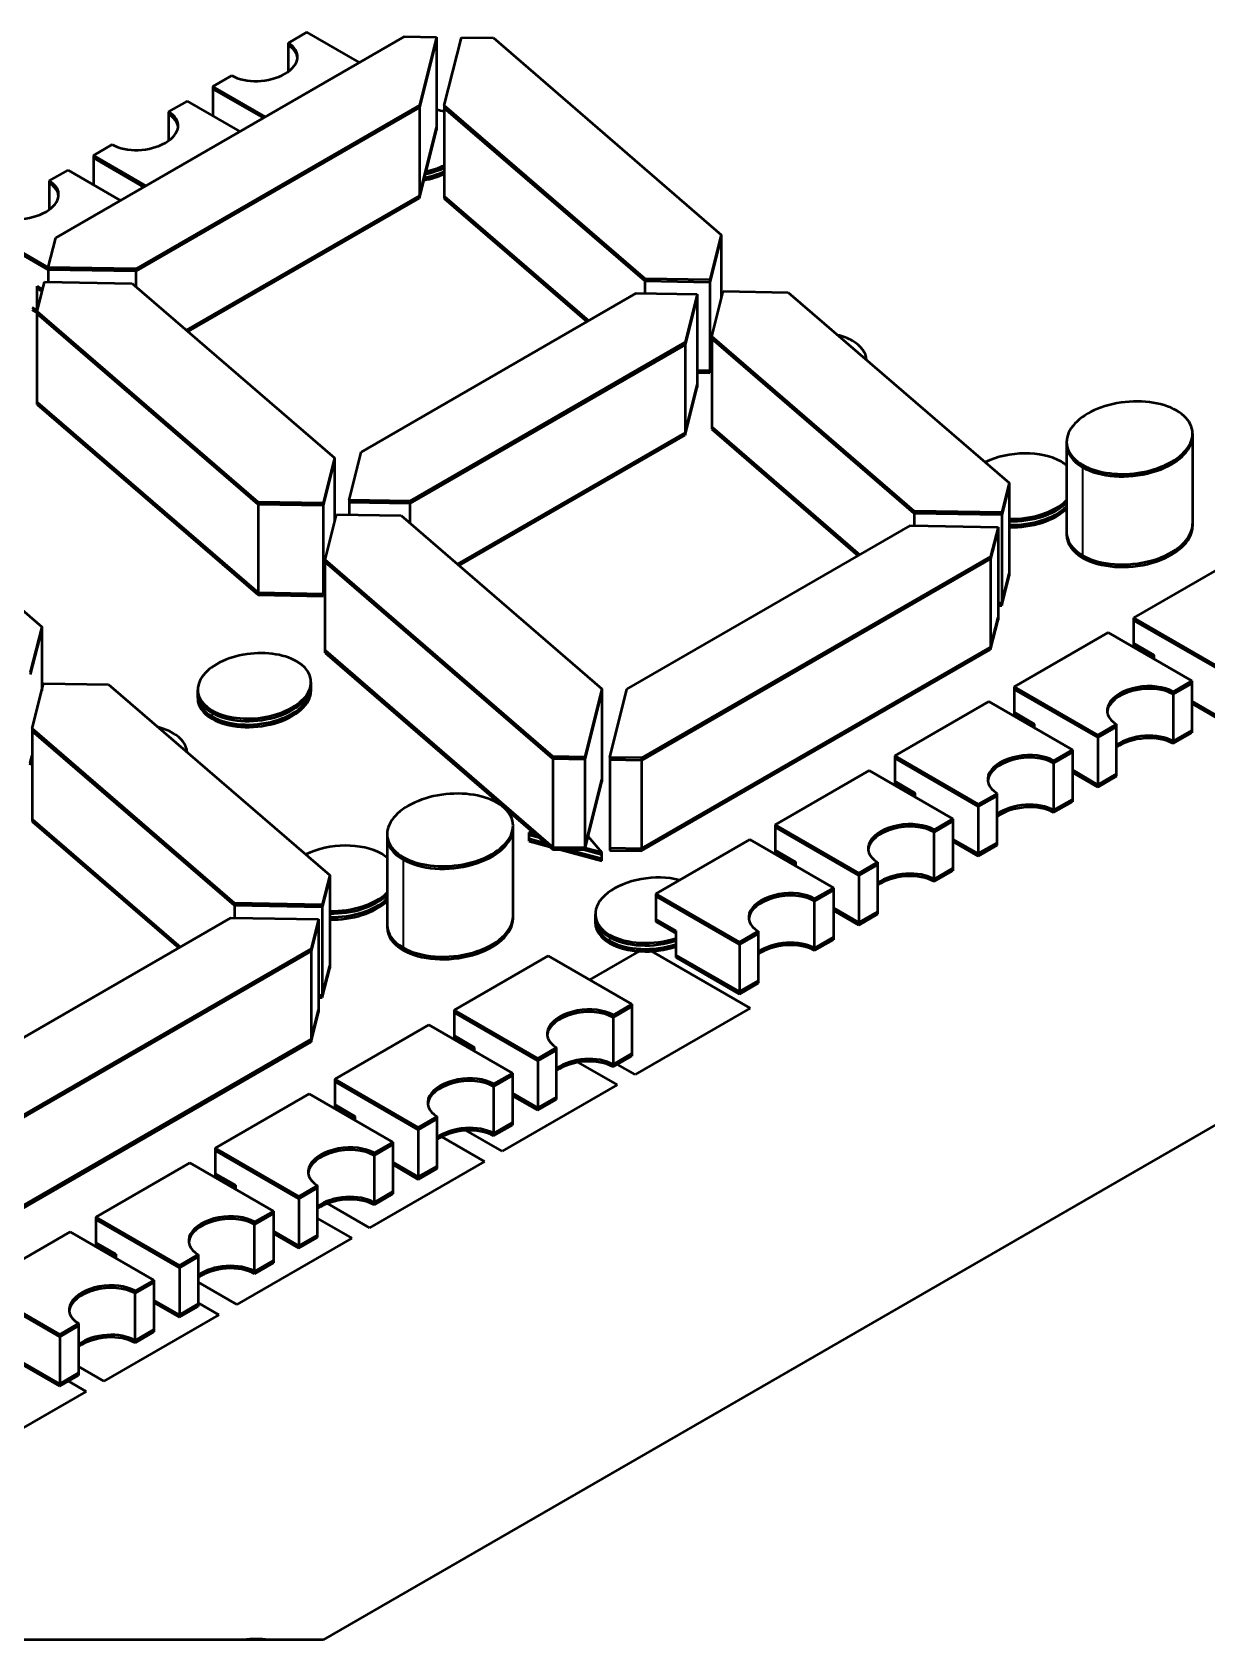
# Model space of a CAD drawing. Header units: inches. Extents: x -24.6 to 49, y -43 to 20.8.
# Drawn here: x 18.048 to 19.925, y 10.127 to 12.696 of the extents above; entities that cross this region are included whole.
import ezdxf

# ---------------------------------------------------------------- set-up
doc = ezdxf.new("R2010")
doc.units = ezdxf.units.IN
doc.header["$MEASUREMENT"] = 0
doc.layers.add('Visible (ANSI)', color=7, linetype='Continuous', lineweight=50)
doc.layers.add('Visible Narrow (ANSI)', color=7, linetype='Continuous', lineweight=35)

msp = doc.modelspace()

# ---------------------------------------------------------------- linework, layer by layer
at = {"layer": 'Visible (ANSI)'}
for p, q in [((18.4569, 12.6787), (18.487, 12.6961)), ((18.571, 12.6476), (18.487, 12.6961)), ((18.0855, 12.3673), (18.6431, 12.6892)), ((18.4569, 12.6787), (18.4569, 12.6328)), ((18.4569, 12.6749), (18.4569, 12.6328)), ((18.6431, 12.6892), (18.6941, 12.6883)), ((18.6941, 12.6883), (18.6666, 12.5793)), ((18.6941, 12.6845), (18.6666, 12.5755)), ((18.6941, 12.6883), (18.6941, 12.5437)), ((18.6941, 12.6845), (18.6941, 12.5398)), ((18.7064, 12.5787), (18.7339, 12.6877)), ((18.7339, 12.6877), (18.785, 12.6868)), ((18.785, 12.6868), (19.1489, 12.3723)), ((18.3367, 12.6093), (18.3667, 12.6267)), ((18.4207, 12.5608), (18.3367, 12.6093)), ((18.3367, 12.6093), (18.3367, 12.5624)), ((18.4174, 12.5589), (18.3367, 12.6054)), ((18.3367, 12.6054), (18.3367, 12.5624)), ((18.6666, 12.5793), (18.2135, 12.3178)), ((18.6666, 12.5755), (18.2135, 12.3139)), ((18.266, 12.5685), (18.2961, 12.5859)), ((18.266, 12.5685), (18.266, 12.5225)), ((18.266, 12.5646), (18.266, 12.5225)), ((18.3801, 12.5373), (18.2961, 12.5859)), ((18.6666, 12.5793), (18.6666, 12.4347)), ((18.6666, 12.5755), (18.6666, 12.4308)), ((19.0272, 12.3018), (18.7064, 12.5787)), ((18.7064, 12.5787), (18.7064, 12.434)), ((19.0272, 12.298), (18.7064, 12.5748)), ((18.7064, 12.5748), (18.7064, 12.4302)), ((18.6666, 12.4347), (18.6941, 12.5437)), ((18.6666, 12.4308), (18.6941, 12.5398)), ((18.1458, 12.4991), (18.1758, 12.5164)), ((18.2298, 12.4506), (18.1458, 12.4991)), ((18.1458, 12.4991), (18.1458, 12.4522)), ((18.2264, 12.4486), (18.1458, 12.4952)), ((18.1458, 12.4952), (18.1458, 12.4522)), ((18.0751, 12.4583), (18.1052, 12.4756)), ((18.1892, 12.4271), (18.1052, 12.4756)), ((18.0751, 12.4583), (18.0751, 12.4123)), ((18.0751, 12.4544), (18.0751, 12.4123)), ((18.2944, 12.2198), (18.6666, 12.4347)), ((18.2971, 12.2175), (18.6666, 12.4308)), ((18.7064, 12.434), (18.9372, 12.2349)), ((18.7064, 12.4302), (18.9345, 12.2333)), ((18.0736, 12.3202), (17.9548, 12.3888)), ((18.0736, 12.3164), (17.9548, 12.385)), ((18.0736, 12.3201), (18.0855, 12.3673)), ((19.1489, 12.3723), (19.1307, 12.3001)), ((19.1489, 12.3685), (19.1307, 12.2962)), ((19.1489, 12.3723), (19.1489, 12.2705)), ((19.1489, 12.3685), (19.1489, 12.2705)), ((18.2135, 12.3178), (18.0736, 12.3201)), ((18.0736, 12.3201), (18.0736, 12.2968)), ((18.2135, 12.3139), (18.0736, 12.3162)), ((18.0736, 12.3162), (18.0736, 12.2968)), ((18.2135, 12.3178), (18.2135, 12.2895)), ((18.2135, 12.3139), (18.2135, 12.2895)), ((18.0557, 12.2515), (18.0557, 12.2901)), ((18.0557, 12.2901), (18.0647, 12.2849)), ((18.0557, 12.2477), (18.0557, 12.2862)), ((18.0557, 12.2862), (18.0639, 12.2815)), ((18.0559, 12.2497), (18.0678, 12.2969)), ((18.0678, 12.2969), (18.2077, 12.2945)), ((18.2077, 12.2945), (18.5312, 12.0156)), ((19.0272, 12.2785), (19.0272, 12.3018)), ((19.1307, 12.3001), (19.0272, 12.3018)), ((19.0272, 12.2785), (19.0272, 12.298)), ((19.1307, 12.2962), (19.0272, 12.298)), ((19.1307, 12.3001), (19.1307, 12.1555)), ((19.1307, 12.2962), (19.1307, 12.1516)), ((19.1337, 12.2099), (19.1518, 12.2819)), ((19.1518, 12.2819), (19.2557, 12.2802)), ((18.0479, 12.256), (18.0557, 12.2515)), ((18.5735, 12.0249), (19.0132, 12.2787)), ((19.0132, 12.2787), (19.1107, 12.2771)), ((19.1107, 12.2771), (19.0913, 12.2004)), ((19.1107, 12.2733), (19.0913, 12.1965)), ((19.1107, 12.2771), (19.1107, 12.1325)), ((19.1107, 12.2733), (19.1107, 12.1286)), ((19.2557, 12.2802), (19.609, 11.9756)), ((18.0479, 12.2522), (18.0557, 12.2477)), ((18.0564, 12.2519), (18.0557, 12.2515)), ((18.0559, 12.2477), (18.0557, 12.2477)), ((18.0559, 12.105), (18.0559, 12.2497)), ((18.4091, 11.9451), (18.0559, 12.2497)), ((18.0559, 12.1012), (18.0559, 12.2458)), ((18.4091, 11.9413), (18.0559, 12.2458)), ((19.4572, 11.9308), (19.1337, 12.2099)), ((19.1337, 12.2099), (19.1337, 12.0653)), ((19.4572, 11.9269), (19.1337, 12.2061)), ((19.1337, 12.2061), (19.1337, 12.0614)), ((19.0913, 12.2004), (18.6516, 11.9465)), ((19.0913, 12.1965), (18.6516, 11.9427)), ((19.0913, 12.2004), (19.0913, 12.0557)), ((19.0913, 12.1965), (19.0913, 12.0519)), ((19.1107, 12.1558), (19.1307, 12.1555)), ((19.1307, 12.1555), (19.1337, 12.1672)), ((19.1307, 12.1516), (19.1337, 12.1633)), ((19.0913, 12.0557), (19.1107, 12.1325)), ((19.0913, 12.0519), (19.1107, 12.1286)), ((19.1107, 12.1519), (19.1307, 12.1516)), ((18.0559, 12.105), (18.4091, 11.8005)), ((18.0559, 12.1012), (18.4091, 11.7966)), ((17.6993, 12.06), (18.0632, 11.7455)), ((18.7276, 11.8458), (19.0913, 12.0557)), ((18.7303, 11.8435), (19.0913, 12.0519)), ((19.1337, 12.0653), (19.3705, 11.8609)), ((19.1337, 12.0614), (19.3678, 11.8593)), ((19.902, 12.0547), (19.902, 11.9101)), ((19.902, 12.0509), (19.902, 11.9062)), ((18.5542, 11.9482), (18.5735, 12.0249)), ((19.7008, 12.0411), (19.7008, 11.8965)), ((19.7008, 12.0373), (19.7008, 11.8926)), ((18.5312, 12.0156), (18.513, 11.9434)), ((18.5312, 12.0118), (18.513, 11.9395)), ((18.5312, 12.0156), (18.5312, 11.9137)), ((18.5312, 12.0118), (18.5312, 11.9137)), ((19.609, 11.9756), (19.5976, 11.9303)), ((19.609, 11.9756), (19.609, 11.831)), ((18.6516, 11.9465), (18.5542, 11.9482)), ((18.5542, 11.9482), (18.5542, 11.9248)), ((19.609, 11.9718), (19.5976, 11.9264)), ((19.609, 11.9718), (19.609, 11.8271)), ((18.513, 11.9434), (18.4091, 11.9451)), ((18.4091, 11.9451), (18.4091, 11.8005)), ((18.513, 11.9395), (18.4091, 11.9413)), ((18.4091, 11.9413), (18.4091, 11.7966)), ((18.513, 11.9434), (18.513, 11.7987)), ((18.513, 11.9395), (18.513, 11.7949)), ((18.5159, 11.8529), (18.5341, 11.9252)), ((18.5341, 11.9252), (18.6376, 11.9235)), ((18.6516, 11.9427), (18.5542, 11.9443)), ((18.5542, 11.9443), (18.5542, 11.9248)), ((18.6376, 11.9235), (18.9584, 11.6466)), ((18.6516, 11.9465), (18.6516, 11.9114)), ((18.6516, 11.9427), (18.6516, 11.9114)), ((19.5971, 11.9284), (19.4572, 11.9308)), ((19.4572, 11.9308), (19.4572, 11.9074)), ((19.5971, 11.9246), (19.4572, 11.9269)), ((19.4572, 11.9269), (19.4572, 11.9074)), ((19.5976, 11.9303), (19.5971, 11.9284)), ((19.5971, 11.9284), (19.5971, 11.7838)), ((19.5976, 11.9264), (19.5971, 11.9246)), ((19.5971, 11.9246), (19.5971, 11.7799)), ((18.9982, 11.6459), (19.4513, 11.9075)), ((19.4513, 11.9075), (19.5912, 11.9052)), ((19.5912, 11.9052), (19.5794, 11.858)), ((19.5912, 11.9013), (19.5794, 11.8542)), ((19.5912, 11.9052), (19.5912, 11.7606)), ((19.5912, 11.9013), (19.5912, 11.7567)), ((18.5159, 11.7083), (18.5159, 11.8529)), ((18.8799, 11.5385), (18.5159, 11.8529)), ((18.5159, 11.7044), (18.5159, 11.8491)), ((18.8799, 11.5346), (18.5159, 11.8491)), ((19.5794, 11.858), (19.0218, 11.5361)), ((19.5794, 11.8542), (19.0218, 11.5323)), ((19.5794, 11.858), (19.5794, 11.7134)), ((19.5794, 11.8542), (19.5794, 11.7095)), ((19.9582, 11.8467), (19.8079, 11.7599)), ((19.5976, 11.7856), (19.609, 11.831)), ((19.5976, 11.7817), (19.609, 11.8271)), ((18.4091, 11.8005), (18.513, 11.7987)), ((18.4091, 11.7966), (18.513, 11.7949)), ((18.513, 11.7987), (18.5159, 11.8102)), ((18.513, 11.7949), (18.5159, 11.8063)), ((19.5912, 11.7839), (19.5971, 11.7838)), ((19.5912, 11.78), (19.5971, 11.7799)), ((19.5971, 11.7838), (19.5976, 11.7856)), ((19.5971, 11.7799), (19.5976, 11.7817)), ((18.0632, 11.7455), (18.045, 11.6733)), ((18.0632, 11.7455), (18.0632, 11.6436)), ((19.5794, 11.7134), (19.5912, 11.7606)), ((19.5794, 11.7095), (19.5912, 11.7567)), ((19.8079, 11.7599), (19.9415, 11.6827)), ((19.8079, 11.7599), (19.8079, 11.7194)), ((19.8079, 11.756), (19.9415, 11.6789)), ((19.8079, 11.756), (19.8079, 11.7155)), ((18.0632, 11.7416), (18.045, 11.6694)), ((18.0632, 11.7416), (18.0632, 11.6436)), ((19.7673, 11.7364), (19.617, 11.6497)), ((19.7673, 11.7364), (19.9009, 11.6593)), ((19.8406, 11.7005), (19.8079, 11.7194)), ((18.5159, 11.7083), (18.8799, 11.3938)), ((18.5159, 11.7044), (18.8799, 11.39)), ((19.0218, 11.3915), (19.5794, 11.7134)), ((19.0218, 11.3876), (19.5794, 11.7095)), ((19.8406, 11.6966), (19.8079, 11.7155)), ((19.8406, 11.6941), (19.8406, 11.7005)), ((19.8406, 11.6941), (19.8406, 11.6966)), ((18.048, 11.5831), (18.0661, 11.6551)), ((18.0661, 11.6551), (18.17, 11.6533)), ((18.17, 11.6533), (18.5233, 11.3488)), ((18.3125, 11.6355), (18.3125, 11.6451)), ((18.3125, 11.6316), (18.3125, 11.6413)), ((18.4935, 11.6478), (18.4935, 11.6574)), ((18.4935, 11.6439), (18.4935, 11.6535)), ((18.9584, 11.6466), (18.9309, 11.5376)), ((18.9584, 11.6427), (18.9309, 11.5338)), ((18.9584, 11.6466), (18.9584, 11.5019)), ((18.9584, 11.6427), (18.9584, 11.4981)), ((18.9707, 11.537), (18.9982, 11.6459)), ((19.617, 11.6497), (19.7506, 11.5725)), ((19.617, 11.6497), (19.617, 11.6091)), ((19.617, 11.6458), (19.7506, 11.5686)), ((19.617, 11.6458), (19.617, 11.6053)), ((19.9009, 11.6593), (19.8709, 11.6419)), ((19.9009, 11.6554), (19.8709, 11.6381)), ((19.8709, 11.6419), (19.8709, 11.5629)), ((19.9009, 11.6593), (19.9009, 11.5802)), ((19.9009, 11.6554), (19.9009, 11.5764)), ((21.1018, 11.6215), (18.5128, 10.1268)), ((19.5764, 11.6262), (19.4261, 11.5394)), ((19.5764, 11.6262), (19.71, 11.5491)), ((19.8709, 11.6381), (19.8709, 11.559)), ((19.9415, 11.6037), (19.9009, 11.6271)), ((19.9415, 11.5998), (19.9009, 11.6232)), ((19.6497, 11.5902), (19.617, 11.6091)), ((19.6497, 11.5864), (19.617, 11.6053)), ((19.6497, 11.5839), (19.6497, 11.5902)), ((19.7807, 11.5899), (19.7506, 11.5725)), ((19.7807, 11.5108), (19.7807, 11.5899)), ((18.3714, 11.3039), (18.048, 11.5831)), ((18.048, 11.5831), (18.048, 11.4384)), ((18.3714, 11.3001), (18.048, 11.5792)), ((18.048, 11.5792), (18.048, 11.4346)), ((19.6497, 11.5839), (19.6497, 11.5864)), ((19.7807, 11.586), (19.7506, 11.5686)), ((19.7506, 11.5725), (19.7506, 11.4934)), ((19.7506, 11.5686), (19.7506, 11.4896)), ((19.7807, 11.5069), (19.7807, 11.586)), ((19.8709, 11.5629), (19.9009, 11.5802)), ((19.8709, 11.559), (19.9009, 11.5764)), ((18.045, 11.5286), (18.048, 11.5403)), ((18.045, 11.5248), (18.048, 11.5365)), ((18.9309, 11.5376), (18.8799, 11.5385)), ((18.8799, 11.5385), (18.8799, 11.3938)), ((18.9309, 11.5376), (18.9309, 11.393)), ((19.0218, 11.5361), (18.9707, 11.537)), ((18.9707, 11.537), (18.9707, 11.3923)), ((19.4261, 11.5394), (19.5597, 11.4623)), ((19.4261, 11.5394), (19.4261, 11.4989)), ((19.71, 11.5491), (19.68, 11.5317)), ((19.71, 11.5452), (19.68, 11.5279)), ((19.71, 11.5491), (19.71, 11.47)), ((19.71, 11.5452), (19.71, 11.4661)), ((18.9309, 11.5338), (18.8799, 11.5346)), ((18.8799, 11.5346), (18.8799, 11.39)), ((18.9309, 11.5338), (18.9309, 11.3891)), ((19.0218, 11.5323), (18.9707, 11.5331)), ((18.9707, 11.5331), (18.9707, 11.3885)), ((19.0218, 11.5361), (19.0218, 11.3915)), ((19.0218, 11.5323), (19.0218, 11.3876)), ((19.3855, 11.516), (19.2351, 11.4292)), ((19.3855, 11.516), (19.5191, 11.4388)), ((19.4261, 11.5356), (19.5597, 11.4584)), ((19.4261, 11.5356), (19.4261, 11.4951)), ((19.68, 11.5317), (19.68, 11.4526)), ((19.68, 11.5279), (19.68, 11.4488)), ((19.7506, 11.4934), (19.71, 11.5169)), ((19.7506, 11.4896), (19.71, 11.513)), ((19.7506, 11.4934), (19.7807, 11.5108)), ((18.9309, 11.393), (18.9584, 11.5019)), ((18.9309, 11.3891), (18.9584, 11.4981)), ((19.4588, 11.48), (19.4261, 11.4989)), ((19.4588, 11.4762), (19.4261, 11.4951)), ((19.7506, 11.4896), (19.7807, 11.5069)), ((19.4588, 11.4737), (19.4588, 11.48)), ((19.4588, 11.4737), (19.4588, 11.4762)), ((19.5898, 11.4796), (19.5597, 11.4623)), ((19.5898, 11.4758), (19.5597, 11.4584)), ((19.5597, 11.4623), (19.5597, 11.3832)), ((19.5898, 11.4006), (19.5898, 11.4796)), ((19.5898, 11.3967), (19.5898, 11.4758)), ((19.68, 11.4526), (19.71, 11.47)), ((19.68, 11.4488), (19.71, 11.4661)), ((18.048, 11.4384), (18.2848, 11.234)), ((18.048, 11.4346), (18.2821, 11.2325)), ((19.5191, 11.4388), (19.489, 11.4215)), ((19.5191, 11.435), (19.489, 11.4176)), ((19.5191, 11.4388), (19.5191, 11.3598)), ((19.5191, 11.435), (19.5191, 11.3559)), ((19.5597, 11.4584), (19.5597, 11.3793)), ((18.6151, 11.4143), (18.6151, 11.2696)), ((18.6151, 11.4104), (18.6151, 11.2658)), ((18.8162, 11.4279), (18.8162, 11.2832)), ((18.8162, 11.424), (18.8162, 11.2794)), ((18.8419, 11.4168), (18.846, 11.4192)), ((18.8419, 11.4072), (18.8419, 11.4168)), ((18.852, 11.414), (18.8419, 11.4168)), ((18.8419, 11.4033), (18.8419, 11.413)), ((18.8586, 11.4084), (18.8419, 11.413)), ((18.9363, 11.4105), (18.9579, 11.385)), ((19.2351, 11.4292), (19.3688, 11.352)), ((19.2351, 11.4292), (19.2351, 11.3887)), ((19.2351, 11.4253), (19.3688, 11.3482)), ((19.2351, 11.4253), (19.2351, 11.3848)), ((19.489, 11.3424), (19.489, 11.4215)), ((19.489, 11.3385), (19.489, 11.4176)), ((18.8419, 11.4072), (18.8684, 11.3999)), ((18.8419, 11.4033), (18.8749, 11.3942)), ((18.8799, 11.3938), (18.9309, 11.393)), ((18.8799, 11.39), (18.9309, 11.3891)), ((18.8912, 11.3898), (18.9579, 11.3715)), ((18.9061, 11.3895), (18.9579, 11.3753)), ((18.9579, 11.3811), (18.9286, 11.3892)), ((18.9579, 11.385), (18.9317, 11.3922)), ((18.9579, 11.3753), (18.9579, 11.385)), ((18.9707, 11.3923), (19.0218, 11.3915)), ((18.9707, 11.3885), (19.0218, 11.3876)), ((19.1946, 11.4058), (19.0442, 11.319)), ((19.1946, 11.4058), (19.3282, 11.3286)), ((19.2679, 11.3698), (19.2351, 11.3887)), ((19.2679, 11.3659), (19.2351, 11.3848)), ((19.5597, 11.3832), (19.5191, 11.4066)), ((19.5597, 11.3793), (19.5191, 11.4028)), ((19.5597, 11.3832), (19.5898, 11.4006)), ((19.5597, 11.3793), (19.5898, 11.3967)), ((18.9579, 11.3715), (18.9579, 11.3811)), ((19.2679, 11.3634), (19.2679, 11.3698)), ((19.2679, 11.3634), (19.2679, 11.3659)), ((19.3988, 11.3694), (19.3688, 11.352)), ((19.3988, 11.3655), (19.3688, 11.3482)), ((19.3988, 11.3694), (19.3988, 11.2903)), ((19.3988, 11.3655), (19.3988, 11.2865)), ((19.489, 11.3424), (19.5191, 11.3598)), ((18.5233, 11.3488), (18.5118, 11.3034)), ((18.5233, 11.3449), (18.5118, 11.2996)), ((18.5233, 11.3488), (18.5233, 11.2041)), ((18.5233, 11.3449), (18.5233, 11.2003)), ((19.3688, 11.352), (19.3688, 11.273)), ((19.3688, 11.3482), (19.3688, 11.2691)), ((19.489, 11.3385), (19.5191, 11.3559)), ((19.0442, 11.319), (19.1779, 11.2418)), ((19.0442, 11.319), (19.0442, 11.2785)), ((19.0442, 11.3151), (19.1779, 11.238)), ((19.0442, 11.3151), (19.0442, 11.2746)), ((19.3282, 11.3286), (19.2981, 11.3113)), ((19.3282, 11.3248), (19.2981, 11.3074)), ((19.2981, 11.2322), (19.2981, 11.3113)), ((19.2981, 11.2283), (19.2981, 11.3074)), ((19.3282, 11.3286), (19.3282, 11.2495)), ((19.3282, 11.3248), (19.3282, 11.2457)), ((17.9125, 11.0191), (18.3656, 11.2807)), ((18.3656, 11.2807), (18.5055, 11.2784)), ((18.5114, 11.3016), (18.3714, 11.3039)), ((18.3714, 11.3039), (18.3714, 11.2806)), ((18.5114, 11.2977), (18.3714, 11.3001)), ((18.3714, 11.3001), (18.3714, 11.2806)), ((18.5118, 11.3034), (18.5114, 11.3016)), ((18.5114, 11.3016), (18.5114, 11.1569)), ((18.5118, 11.2996), (18.5114, 11.2977)), ((18.5114, 11.2977), (18.5114, 11.1531)), ((18.9478, 11.2769), (18.9478, 11.2865)), ((18.9478, 11.273), (18.9478, 11.2827)), ((19.3688, 11.273), (19.3282, 11.2964)), ((19.3688, 11.2691), (19.3282, 11.2925)), ((19.3688, 11.273), (19.3988, 11.2903)), ((19.3688, 11.2691), (19.3988, 11.2865)), ((18.5055, 11.2784), (18.4936, 11.2312)), ((18.5055, 11.2745), (18.4936, 11.2273)), ((18.5055, 11.2784), (18.5055, 11.1337)), ((18.5055, 11.2745), (18.5055, 11.1299)), ((19.077, 11.2596), (19.0442, 11.2785)), ((19.077, 11.2557), (19.0442, 11.2746)), ((19.077, 11.221), (19.077, 11.2596)), ((19.077, 11.2171), (19.077, 11.2557)), ((19.2079, 11.2592), (19.1779, 11.2418)), ((19.2079, 11.2553), (19.1779, 11.238)), ((19.2079, 11.2592), (19.2079, 11.1801)), ((19.2079, 11.2553), (19.2079, 11.1762)), ((18.4936, 11.2312), (17.9361, 10.9093)), ((18.4936, 11.2312), (18.4936, 11.0865)), ((19.1779, 11.2418), (19.1779, 11.1627)), ((19.1779, 11.238), (19.1779, 11.1589)), ((19.2981, 11.2322), (19.3282, 11.2495)), ((19.2981, 11.2283), (19.3282, 11.2457)), ((18.4936, 11.2273), (17.9361, 10.9054)), ((18.4936, 11.2273), (18.4936, 11.0827)), ((18.5118, 11.1588), (18.5233, 11.2041)), ((18.8725, 11.2198), (18.7222, 11.133)), ((18.8725, 11.2198), (19.0061, 11.1427)), ((18.9391, 11.1814), (19.0184, 11.2272)), ((19.0373, 11.2272), (19.1949, 11.1362)), ((19.1779, 11.1627), (19.077, 11.221)), ((19.1779, 11.1589), (19.077, 11.2171)), ((18.5118, 11.1549), (18.5233, 11.2003)), ((19.1779, 11.1627), (19.2079, 11.1801)), ((18.5055, 11.157), (18.5114, 11.1569)), ((18.5055, 11.1532), (18.5114, 11.1531)), ((18.5114, 11.1569), (18.5118, 11.1588)), ((18.5114, 11.1531), (18.5118, 11.1549)), ((19.1779, 11.1589), (19.2079, 11.1762)), ((18.4936, 11.0865), (18.5055, 11.1337)), ((18.4936, 11.0827), (18.5055, 11.1299)), ((18.7222, 11.133), (18.8558, 11.0559)), ((18.7222, 11.133), (18.7222, 11.0925)), ((18.7222, 11.1292), (18.8558, 11.052)), ((18.7222, 11.1292), (18.7222, 11.0887)), ((19.0061, 11.1427), (18.9761, 11.1253)), ((19.0061, 11.1388), (18.9761, 11.1215)), ((18.9761, 11.1253), (18.9761, 11.0462)), ((19.0061, 11.1427), (19.0061, 11.0636)), ((19.0061, 11.1388), (19.0061, 11.0597)), ((19.1949, 11.1362), (19.0112, 11.0301)), ((18.6816, 11.1096), (18.5313, 11.0228)), ((18.6816, 11.1096), (18.8152, 11.0325)), ((18.9761, 11.1215), (18.9761, 11.0424)), ((17.9361, 10.7646), (18.4936, 11.0865)), ((17.9361, 10.7608), (18.4936, 11.0827)), ((18.7549, 11.0736), (18.7222, 11.0925)), ((18.7549, 11.0698), (18.7222, 11.0887)), ((18.7482, 11.0712), (18.7503, 11.0724)), ((18.7549, 11.0673), (18.7549, 11.0736)), ((18.7549, 11.0673), (18.7549, 11.0698)), ((18.8859, 11.0732), (18.8558, 11.0559)), ((18.8859, 11.0694), (18.8558, 11.052)), ((18.8558, 11.0559), (18.8558, 10.9768)), ((18.8558, 11.052), (18.8558, 10.973)), ((18.8859, 10.9942), (18.8859, 11.0732)), ((18.8859, 10.9903), (18.8859, 11.0694)), ((18.9205, 11.0497), (18.9828, 11.0137)), ((18.9761, 11.0462), (19.0061, 11.0636)), ((18.9761, 11.0424), (19.0061, 11.0597)), ((18.5313, 11.0228), (18.6649, 10.9457)), ((18.5313, 11.0228), (18.5313, 10.9823)), ((18.8152, 11.0325), (18.7852, 11.0151)), ((18.8152, 11.0286), (18.7852, 11.0112)), ((18.8152, 11.0325), (18.8152, 10.9534)), ((18.8152, 11.0286), (18.8152, 10.9495)), ((19.0112, 11.0301), (18.983, 11.0464)), ((18.4907, 10.9994), (18.3403, 10.9126)), ((18.4907, 10.9994), (18.6243, 10.9222)), ((18.5313, 11.019), (18.6649, 10.9418)), ((18.5313, 11.019), (18.5313, 10.9785)), ((18.7852, 11.0151), (18.7852, 10.936)), ((18.7852, 11.0112), (18.7852, 10.9322)), ((18.9828, 11.0137), (18.799, 10.9077)), ((18.8558, 10.9768), (18.8152, 11.0002)), ((18.564, 10.9634), (18.5313, 10.9823)), ((18.564, 10.9596), (18.5313, 10.9785)), ((18.8558, 10.973), (18.8152, 10.9964)), ((18.8558, 10.9768), (18.8859, 10.9942)), ((18.8558, 10.973), (18.8859, 10.9903)), ((18.5572, 10.9609), (18.5594, 10.9622)), ((18.564, 10.957), (18.564, 10.9634)), ((18.564, 10.957), (18.564, 10.9596)), ((18.695, 10.963), (18.6649, 10.9457)), ((18.695, 10.9592), (18.6649, 10.9418)), ((18.6649, 10.9457), (18.6649, 10.8666)), ((18.695, 10.8839), (18.695, 10.963)), ((18.695, 10.8801), (18.695, 10.9592)), ((18.7852, 10.936), (18.8152, 10.9534)), ((18.7852, 10.9322), (18.8152, 10.9495)), ((18.6243, 10.9222), (18.5942, 10.9049)), ((18.6243, 10.9222), (18.6243, 10.8432)), ((18.6649, 10.9418), (18.6649, 10.8627)), ((18.7025, 10.9306), (18.7706, 10.8913)), ((18.799, 10.9077), (18.7416, 10.9408)), ((18.3403, 10.9126), (18.474, 10.8354)), ((18.3403, 10.9126), (18.3403, 10.8721)), ((18.3403, 10.9087), (18.474, 10.8316)), ((18.3403, 10.9087), (18.3403, 10.8682)), ((18.6243, 10.9184), (18.5942, 10.901)), ((18.5942, 10.9049), (18.5942, 10.8258)), ((18.5942, 10.901), (18.5942, 10.8219)), ((18.6243, 10.9184), (18.6243, 10.8393)), ((18.2998, 10.8892), (18.1494, 10.8024)), ((18.2998, 10.8892), (18.4334, 10.812)), ((18.3731, 10.8532), (18.3403, 10.8721)), ((18.7706, 10.8913), (18.5869, 10.7852)), ((18.6649, 10.8666), (18.6243, 10.89)), ((18.6649, 10.8627), (18.6243, 10.8862)), ((18.6649, 10.8666), (18.695, 10.8839)), ((18.6649, 10.8627), (18.695, 10.8801)), ((18.3731, 10.8493), (18.3403, 10.8682)), ((18.3663, 10.8507), (18.3685, 10.852)), ((18.3731, 10.8468), (18.3731, 10.8532)), ((18.3731, 10.8468), (18.3731, 10.8493)), ((18.504, 10.8528), (18.474, 10.8354)), ((18.504, 10.8489), (18.474, 10.8316)), ((18.504, 10.7737), (18.504, 10.8528)), ((18.504, 10.7699), (18.504, 10.8489)), ((18.5942, 10.8258), (18.6243, 10.8432)), ((18.474, 10.8354), (18.474, 10.7564)), ((18.474, 10.8316), (18.474, 10.7525)), ((18.5869, 10.7852), (18.5196, 10.8241)), ((18.5942, 10.8219), (18.6243, 10.8393)), ((18.1494, 10.8024), (18.2831, 10.7252)), ((18.1494, 10.8024), (18.1494, 10.7619)), ((18.1494, 10.7985), (18.2831, 10.7214)), ((18.1494, 10.7985), (18.1494, 10.758)), ((18.4334, 10.812), (18.4033, 10.7946)), ((18.4334, 10.8081), (18.4033, 10.7908)), ((18.4033, 10.7156), (18.4033, 10.7946)), ((18.4334, 10.812), (18.4334, 10.7329)), ((18.4334, 10.8081), (18.4334, 10.7291)), ((18.504, 10.8002), (18.5585, 10.7688)), ((18.1088, 10.7789), (17.9585, 10.6921)), ((18.1088, 10.7789), (18.2425, 10.7018)), ((18.5585, 10.7688), (18.3748, 10.6627)), ((18.4033, 10.7117), (18.4033, 10.7908)), ((18.474, 10.7564), (18.4334, 10.7798)), ((18.474, 10.7525), (18.4334, 10.7759)), ((18.474, 10.7564), (18.504, 10.7737)), ((18.474, 10.7525), (18.504, 10.7699)), ((18.1822, 10.743), (18.1494, 10.7619)), ((18.1822, 10.7391), (18.1494, 10.758)), ((18.1754, 10.7405), (18.1776, 10.7417)), ((18.1822, 10.7366), (18.1822, 10.743)), ((18.3131, 10.7426), (18.2831, 10.7252)), ((18.3131, 10.7426), (18.3131, 10.6635)), ((18.1822, 10.7366), (18.1822, 10.7391)), ((18.3131, 10.7387), (18.2831, 10.7214)), ((18.2831, 10.7252), (18.2831, 10.6461)), ((18.2831, 10.7214), (18.2831, 10.6423)), ((18.3131, 10.7387), (18.3131, 10.6596)), ((18.4033, 10.7156), (18.4334, 10.7329)), ((18.4033, 10.7117), (18.4334, 10.7291)), ((17.9585, 10.6921), (18.0921, 10.615)), ((18.2425, 10.7018), (18.2124, 10.6844)), ((18.2425, 10.6979), (18.2124, 10.6806)), ((18.2425, 10.7018), (18.2425, 10.6227)), ((18.2425, 10.6979), (18.2425, 10.6188)), ((18.3748, 10.6627), (18.3131, 10.6983)), ((17.9585, 10.6883), (18.0921, 10.6111)), ((18.2124, 10.6053), (18.2124, 10.6844)), ((18.2124, 10.6015), (18.2124, 10.6806)), ((18.2831, 10.6461), (18.2425, 10.6696)), ((18.2831, 10.6423), (18.2425, 10.6657)), ((18.2831, 10.6461), (18.3131, 10.6635)), ((18.3131, 10.6655), (18.3464, 10.6463)), ((18.3464, 10.6463), (18.1626, 10.5402)), ((18.2831, 10.6423), (18.3131, 10.6596)), ((18.1222, 10.6323), (18.0921, 10.615)), ((18.1222, 10.6285), (18.0921, 10.6111)), ((18.0921, 10.615), (18.0921, 10.5359)), ((18.1222, 10.6323), (18.1222, 10.5533)), ((18.1222, 10.6285), (18.1222, 10.5494)), ((18.2124, 10.6053), (18.2425, 10.6227)), ((18.2124, 10.6015), (18.2425, 10.6188)), ((18.0921, 10.5359), (17.9912, 10.5942)), ((18.0921, 10.532), (17.9912, 10.5903)), ((18.0921, 10.6111), (18.0921, 10.532)), ((18.1626, 10.5402), (18.1222, 10.5636)), ((18.0921, 10.5359), (18.1222, 10.5533)), ((18.0921, 10.532), (18.1222, 10.5494)), ((18.1061, 10.5401), (18.1342, 10.5238)), ((18.1342, 10.5238), (17.9505, 10.4178)), ((18.5128, 10.1268), (14.8513, 10.1268))]:
    msp.add_line(p, q, dxfattribs=at)
for centre, major_axis, ratio, start_param, end_param in [((18.4118, 12.6527), (-0.0602, -0.0061), 0.569494, 0.669466, 3.811058), ((18.4118, 12.6488), (-0.0602, -0.0061), 0.569494, 3.140193, 3.811058), ((18.2209, 12.5425), (-0.0602, -0.0061), 0.569494, 0.669466, 3.811058), ((18.2209, 12.5386), (-0.0602, -0.0061), 0.569494, 3.140193, 3.811058), ((18.6552, 12.5225), (-0.0904, -0.0091), 0.569494, 4.0539, 4.211219), ((18.6552, 12.509), (-0.0904, -0.0091), 0.569494, 1.720786, 2.114932), ((18.6552, 12.5128), (-0.0904, -0.0091), 0.569494, 1.732338, 2.114932), ((18.6552, 12.5186), (0.0904, 0.0091), 0.569494, 4.891355, 5.256525), ((18.6552, 12.5225), (0.0904, 0.0091), 0.569494, 4.903039, 5.256525), ((18.03, 12.4322), (-0.0602, -0.0061), 0.569494, 0.669466, 3.811058), ((18.03, 12.4284), (-0.0602, -0.0061), 0.569494, 3.140193, 3.811058), ((19.2908, 12.1637), (-0.0904, -0.0091), 0.569494, 3.811058, 4.147517), ((19.2908, 12.1637), (0.0904, 0.0091), 0.569494, 6.268019, 6.952651), ((19.8014, 12.0479), (-0.1004, -0.0101), 0.569494, 3.811058, 6.952651), ((19.8014, 12.0479), (0.1004, 0.0101), 0.569494, 3.811058, 6.952651), ((19.8014, 12.0441), (0.1004, 0.0101), 0.569494, 3.811058, 6.226009), ((19.6244, 11.9706), (-0.0904, -0.0091), 0.569494, 3.811058, 5.291184), ((19.8014, 12.0441), (-0.1004, -0.0101), 0.569494, 6.226009, 6.952651), ((19.6244, 11.9706), (0.0904, 0.0091), 0.569494, 0.508322, 0.669466), ((19.6244, 11.9706), (0.0904, 0.0091), 0.569494, 4.484207, 5.660511), ((19.6244, 11.9667), (0.0904, 0.0091), 0.569494, 4.484207, 5.660511), ((19.6244, 11.9609), (-0.0904, -0.0091), 0.569494, 1.342614, 2.518918), ((19.6244, 11.9571), (-0.0904, -0.0091), 0.569494, 1.342614, 2.518918), ((19.8014, 11.9033), (0.1004, 0.0101), 0.569494, 3.084416, 3.811058), ((19.8014, 11.9033), (-0.1004, -0.0101), 0.569494, 0.669466, 3.084416), ((19.8014, 11.8994), (-0.1004, -0.0101), 0.569494, 0.669466, 3.084416), ((19.8014, 11.8994), (0.1004, 0.0101), 0.569494, 3.084416, 3.811058), ((18.403, 11.6513), (-0.0904, -0.0091), 0.569494, 3.811058, 6.952651), ((18.403, 11.6513), (0.0904, 0.0091), 0.569494, 3.811058, 6.952651), ((18.403, 11.6474), (-0.0904, -0.0091), 0.569494, 6.226009, 6.952651), ((18.403, 11.6474), (0.0904, 0.0091), 0.569494, 3.811058, 6.226009), ((18.403, 11.6416), (-0.0904, -0.0091), 0.569494, 0.669466, 3.084416), ((18.403, 11.6378), (-0.0904, -0.0091), 0.569494, 0.669466, 3.084416), ((19.8258, 11.6159), (-0.0602, -0.0061), 0.569494, 3.811058, 6.952651), ((19.8258, 11.612), (-0.0602, -0.0061), 0.569494, 3.811058, 6.170232), ((18.403, 11.6416), (0.0904, 0.0091), 0.569494, 3.084416, 3.811058), ((18.403, 11.6378), (0.0904, 0.0091), 0.569494, 3.084416, 3.811058), ((18.2051, 11.5369), (-0.0904, -0.0091), 0.569494, 3.811058, 4.147517), ((18.2051, 11.5369), (0.0904, 0.0091), 0.569494, 6.268019, 6.952651), ((19.8258, 11.5368), (0.0602, 0.0061), 0.569494, 0.669466, 2.357774), ((19.8258, 11.533), (0.0602, 0.0061), 0.569494, 0.669466, 2.357774), ((19.6349, 11.5057), (-0.0602, -0.0061), 0.569494, 3.811058, 6.952651), ((19.6349, 11.5018), (-0.0602, -0.0061), 0.569494, 3.811058, 6.170232), ((18.7157, 11.4211), (-0.1004, -0.0101), 0.569494, 3.811058, 6.952651), ((18.7157, 11.4211), (0.1004, 0.0101), 0.569494, 3.811058, 6.952651), ((19.6349, 11.4266), (0.0602, 0.0061), 0.569494, 0.669466, 2.357774), ((19.6349, 11.4227), (0.0602, 0.0061), 0.569494, 0.669466, 2.357774), ((18.7157, 11.4172), (-0.1004, -0.0101), 0.569494, 6.226009, 6.952651), ((18.7157, 11.4172), (0.1004, 0.0101), 0.569494, 3.811058, 6.226009), ((19.4439, 11.3954), (-0.0602, -0.0061), 0.569494, 3.811058, 6.952651), ((19.4439, 11.3916), (-0.0602, -0.0061), 0.569494, 3.811058, 6.170232), ((18.5387, 11.3437), (-0.0904, -0.0091), 0.569494, 3.811058, 5.291184), ((18.5387, 11.3437), (0.0904, 0.0091), 0.569494, 0.508322, 0.669466), ((19.0383, 11.2927), (-0.0904, -0.0091), 0.569494, 4.146699, 6.952651), ((19.4439, 11.3164), (0.0602, 0.0061), 0.569494, 0.669466, 2.357774), ((19.4439, 11.3125), (0.0602, 0.0061), 0.569494, 0.669466, 2.357774), ((18.5387, 11.3437), (0.0904, 0.0091), 0.569494, 4.484207, 5.660511), ((18.5387, 11.3399), (0.0904, 0.0091), 0.569494, 4.484207, 5.660511), ((18.5387, 11.3341), (-0.0904, -0.0091), 0.569494, 1.342614, 2.518918), ((18.5387, 11.3302), (-0.0904, -0.0091), 0.569494, 1.342614, 2.518918), ((19.253, 11.2852), (-0.0602, -0.0061), 0.569494, 3.811058, 6.952651), ((19.253, 11.2814), (-0.0602, -0.0061), 0.569494, 3.811058, 6.170232), ((18.7157, 11.2764), (-0.1004, -0.0101), 0.569494, 0.669466, 3.084416), ((18.7157, 11.2726), (-0.1004, -0.0101), 0.569494, 0.669466, 3.084416), ((19.0383, 11.2888), (-0.0904, -0.0091), 0.569494, 6.226009, 6.952651), ((18.7157, 11.2764), (0.1004, 0.0101), 0.569494, 3.084416, 3.811058), ((18.7157, 11.2726), (0.1004, 0.0101), 0.569494, 3.084416, 3.811058), ((19.0383, 11.283), (0.0904, 0.0091), 0.569494, 3.084416, 3.811058), ((19.0383, 11.2792), (0.0904, 0.0091), 0.569494, 3.084416, 3.811058), ((19.0383, 11.2927), (0.0904, 0.0091), 0.569494, 3.811058, 5.096928), ((19.0383, 11.2888), (0.0904, 0.0091), 0.569494, 3.811058, 5.096928), ((19.0383, 11.283), (-0.0904, -0.0091), 0.569494, 0.669466, 1.955335), ((19.0383, 11.2792), (-0.0904, -0.0091), 0.569494, 0.669466, 1.955335), ((19.253, 11.2061), (0.0602, 0.0061), 0.569494, 0.669466, 2.357774), ((19.253, 11.2023), (0.0602, 0.0061), 0.569494, 0.669466, 2.357774), ((18.931, 11.0993), (-0.0602, -0.0061), 0.569494, 3.811058, 6.952651), ((18.931, 11.0954), (-0.0602, -0.0061), 0.569494, 3.811058, 6.170232), ((18.931, 11.0202), (0.0602, 0.0061), 0.569494, 0.669466, 2.357774), ((18.931, 11.0164), (0.0602, 0.0061), 0.569494, 0.669466, 2.357774), ((18.7401, 10.9891), (-0.0602, -0.0061), 0.569494, 3.811058, 6.952651), ((18.7401, 10.9852), (-0.0602, -0.0061), 0.569494, 3.811058, 6.170232), ((18.7401, 10.91), (0.0602, 0.0061), 0.569494, 0.669466, 2.357774), ((18.7401, 10.9061), (0.0602, 0.0061), 0.569494, 0.669466, 2.357774), ((18.5491, 10.8788), (-0.0602, -0.0061), 0.569494, 3.811058, 6.952651), ((18.5491, 10.875), (-0.0602, -0.0061), 0.569494, 3.811058, 6.170232), ((18.5491, 10.7998), (0.0602, 0.0061), 0.569494, 0.669466, 2.357774), ((18.5491, 10.7959), (0.0602, 0.0061), 0.569494, 0.669466, 2.357774), ((18.3582, 10.7686), (-0.0602, -0.0061), 0.569494, 3.811058, 6.952651), ((18.3582, 10.7647), (-0.0602, -0.0061), 0.569494, 3.811058, 6.170232), ((18.3582, 10.6895), (0.0602, 0.0061), 0.569494, 0.669466, 2.357774), ((18.3582, 10.6857), (0.0602, 0.0061), 0.569494, 0.669466, 2.357774), ((18.1673, 10.6584), (-0.0602, -0.0061), 0.569494, 3.811058, 6.952651), ((18.1673, 10.6545), (-0.0602, -0.0061), 0.569494, 3.811058, 6.170232), ((18.1673, 10.5793), (0.0602, 0.0061), 0.569494, 0.669466, 2.357774), ((18.1673, 10.5754), (0.0602, 0.0061), 0.569494, 0.669466, 2.357774), ((18.4057, 10.0735), (0.0945, 0), 0.57735, 1.355441, 1.786151)]:
    msp.add_ellipse(centre, major_axis=major_axis, ratio=ratio, start_param=start_param, end_param=end_param, dxfattribs=at)
at = {"layer": 'Visible Narrow (ANSI)'}
for p, q in [((19.7262, 12.0045), (19.7262, 11.8599)), ((19.7262, 12.0007), (19.7262, 11.856)), ((19.5976, 11.7856), (19.5976, 11.9303)), ((19.5976, 11.7817), (19.5976, 11.9264)), ((18.3354, 11.6122), (18.3354, 11.6026)), ((18.3354, 11.6084), (18.3354, 11.5987)), ((18.6405, 11.3777), (18.6405, 11.233)), ((18.6405, 11.3738), (18.6405, 11.2292)), ((18.5118, 11.1588), (18.5118, 11.3034)), ((18.5118, 11.1549), (18.5118, 11.2996)), ((18.9706, 11.2536), (18.9706, 11.244)), ((18.9706, 11.2497), (18.9706, 11.2401))]:
    msp.add_line(p, q, dxfattribs=at)

doc.saveas('drawing.dxf')
